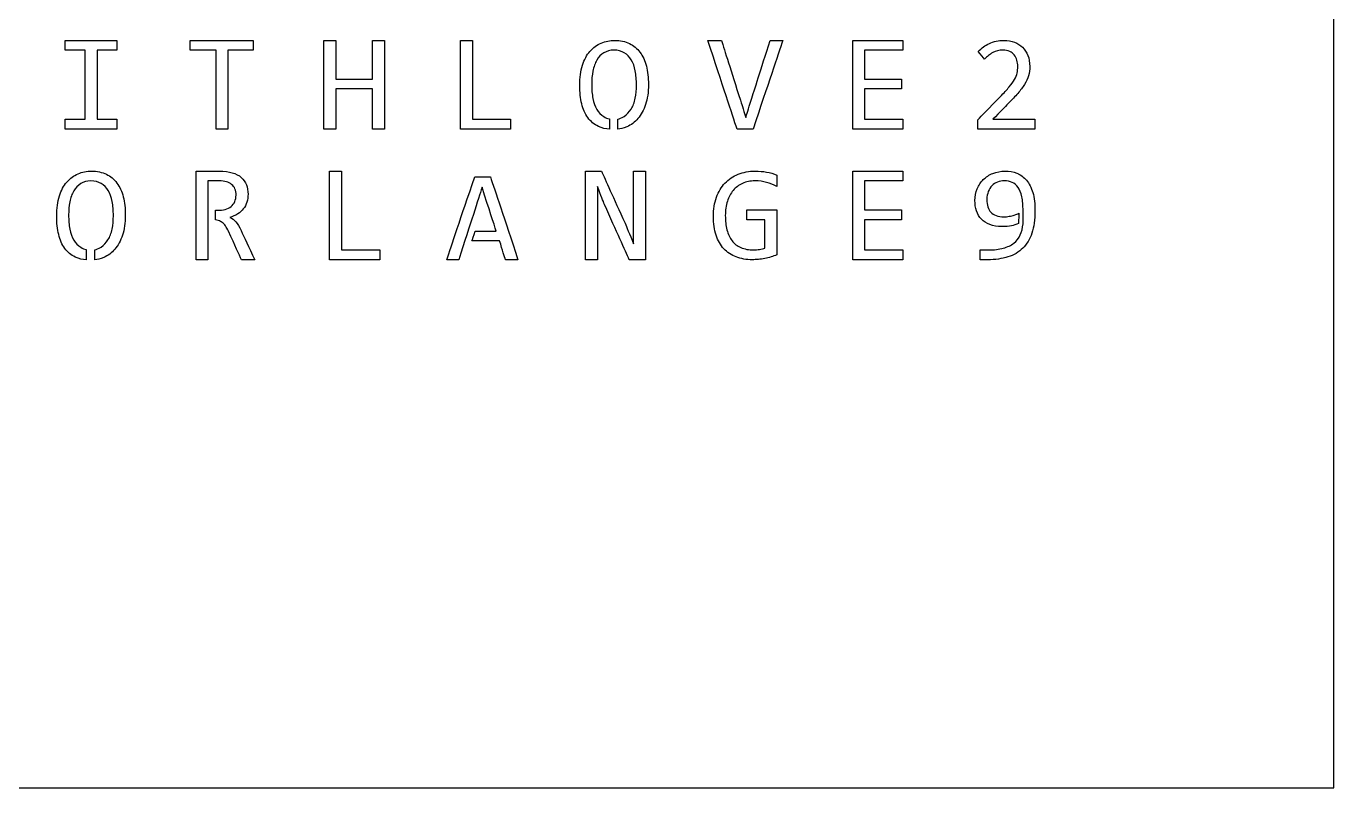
# Model space of a CAD drawing. Extents: x 0.02 to 5.97, y 0.02 to 2.27.
# Drawn here: x 1.066 to 2.105, y 0.024 to 0.629 of the extents above; entities that cross this region are included whole.
import ezdxf

# ---------------------------------------------------------------- set-up
doc = ezdxf.new("R2010")
doc.units = 0
doc.layers.get('0').update_dxf_attribs({"linetype": 'CONTINUOUS'})

msp = doc.modelspace()

# ---------------------------------------------------------------- linework, layer by layer
at = {"color": 7}
msp.add_lwpolyline([(0.027177, 0.023694), (2.105317, 0.023694), (2.105317, 1.71121), (0.027177, 1.71121)], close=True, dxfattribs=at)
for points in [[(1.097315, 0.609732), (1.097315, 0.61101), (1.097315, 0.613601), (1.097315, 0.617505)], [(1.097315, 0.617505), (1.104158, 0.617505), (1.117796, 0.617505), (1.138229, 0.617505)], [(1.138229, 0.617505), (1.138229, 0.616251), (1.138229, 0.61366), (1.138229, 0.609732)], [(1.196676, 0.609732), (1.196676, 0.611033), (1.196676, 0.613624), (1.196676, 0.617505)], [(1.196676, 0.617505), (1.204987, 0.617505), (1.221655, 0.617505), (1.246681, 0.617505)], [(1.246681, 0.617505), (1.246681, 0.616204), (1.246681, 0.613613), (1.246681, 0.609732)], [(1.302856, 0.547084), (1.302856, 0.558797), (1.302856, 0.582271), (1.302856, 0.617505)], [(1.302856, 0.617505), (1.304442, 0.617505), (1.307603, 0.617505), (1.312339, 0.617505)], [(1.312339, 0.617505), (1.312339, 0.612347), (1.312339, 0.602065), (1.312339, 0.58666)], [(1.341497, 0.58666), (1.341497, 0.591819), (1.341497, 0.6021), (1.341497, 0.617505)], [(1.341497, 0.617505), (1.343059, 0.617505), (1.34622, 0.617505), (1.350979, 0.617505)], [(1.350979, 0.617505), (1.350979, 0.605792), (1.350979, 0.582318), (1.350979, 0.547084)], [(1.411309, 0.547084), (1.411309, 0.558797), (1.411309, 0.582271), (1.411309, 0.617505)], [(1.411309, 0.617505), (1.412895, 0.617505), (1.416056, 0.617505), (1.420792, 0.617505)], [(1.420792, 0.617505), (1.420792, 0.607093), (1.420792, 0.586211), (1.420792, 0.554857)], [(1.514186, 0.608738), (1.516767, 0.611719), (1.51975, 0.613908), (1.523136, 0.615304)], [(1.523136, 0.615304), (1.526498, 0.616772), (1.53005, 0.617505), (1.53379, 0.617505)], [(1.53379, 0.617505), (1.538289, 0.617505), (1.542231, 0.616665), (1.545617, 0.614985)], [(1.545617, 0.614985), (1.548979, 0.613376), (1.551773, 0.611057), (1.553998, 0.608028)], [(1.631092, 0.547084), (1.627256, 0.558797), (1.619549, 0.582271), (1.607971, 0.617505)], [(1.607971, 0.617505), (1.609747, 0.617505), (1.613334, 0.617505), (1.618732, 0.617505)], [(1.618732, 0.617505), (1.621218, 0.609602), (1.626226, 0.593783), (1.633755, 0.570049)], [(1.642279, 0.570049), (1.644836, 0.577976), (1.649879, 0.593795), (1.657408, 0.617505)], [(1.66753, 0.617505), (1.663552, 0.605792), (1.655668, 0.582318), (1.643877, 0.547084)], [(1.657408, 0.617505), (1.659113, 0.617505), (1.662487, 0.617505), (1.66753, 0.617505)], [(1.72303, 0.547084), (1.72303, 0.558797), (1.72303, 0.582271), (1.72303, 0.617505)], [(1.72303, 0.617505), (1.729659, 0.617505), (1.742918, 0.617505), (1.762807, 0.617505)], [(1.762807, 0.617505), (1.762807, 0.616251), (1.762807, 0.61366), (1.762807, 0.609732)], [(1.822711, 0.608738), (1.825292, 0.611435), (1.828251, 0.613553), (1.83159, 0.615091)], [(1.83159, 0.615091), (1.834928, 0.616701), (1.838811, 0.617505), (1.843239, 0.617505)], [(1.843239, 0.617505), (1.846316, 0.617505), (1.849098, 0.617044), (1.851585, 0.616121)], [(1.851585, 0.616121), (1.854023, 0.615103), (1.856178, 0.613731), (1.858048, 0.612003)], [(1.113226, 0.609732), (1.110598, 0.609732), (1.105294, 0.609732), (1.097315, 0.609732)], [(1.113226, 0.554857), (1.113226, 0.564038), (1.113226, 0.58233), (1.113226, 0.609732)], [(1.138229, 0.609732), (1.1356, 0.609732), (1.130427, 0.609732), (1.122708, 0.609732)], [(1.122708, 0.609732), (1.122708, 0.600574), (1.122708, 0.582283), (1.122708, 0.554857)], [(1.217133, 0.609732), (1.213747, 0.609732), (1.206928, 0.609732), (1.196676, 0.609732)], [(1.217133, 0.547084), (1.217133, 0.557519), (1.217133, 0.578402), (1.217133, 0.609732)], [(1.246681, 0.609732), (1.243343, 0.609732), (1.236654, 0.609732), (1.226615, 0.609732)], [(1.226615, 0.609732), (1.226615, 0.59932), (1.226615, 0.578437), (1.226615, 0.547084)], [(1.508291, 0.597735), (1.509711, 0.602207), (1.511676, 0.605875), (1.514186, 0.608738)], [(1.525267, 0.607602), (1.523041, 0.606206), (1.521183, 0.604266), (1.519691, 0.601781)], [(1.533222, 0.609732), (1.530121, 0.609732), (1.527469, 0.609022), (1.525267, 0.607602)], [(1.541533, 0.607602), (1.53926, 0.609022), (1.53649, 0.609732), (1.533222, 0.609732)], [(1.547109, 0.601994), (1.545688, 0.604408), (1.543829, 0.606277), (1.541533, 0.607602)], [(1.553998, 0.608028), (1.556224, 0.604999), (1.557917, 0.601355), (1.559077, 0.597096)], [(1.762807, 0.609732), (1.75774, 0.609732), (1.747642, 0.609732), (1.732513, 0.609732)], [(1.732513, 0.609732), (1.732513, 0.605875), (1.732513, 0.598184), (1.732513, 0.58666)], [(1.827754, 0.602526), (1.826641, 0.603899), (1.82496, 0.605969), (1.822711, 0.608738)], [(1.834289, 0.60778), (1.831897, 0.606383), (1.829719, 0.604632), (1.827754, 0.602526)], [(1.842315, 0.609732), (1.839355, 0.609732), (1.83668, 0.609081), (1.834289, 0.60778)], [(1.847784, 0.608738), (1.846245, 0.6094), (1.844422, 0.609732), (1.842315, 0.609732)], [(1.851371, 0.605934), (1.850448, 0.607164), (1.849252, 0.608099), (1.847784, 0.608738)], [(1.853467, 0.601781), (1.853041, 0.603295), (1.852342, 0.60468), (1.851371, 0.605934)], [(1.858048, 0.612003), (1.8598, 0.610252), (1.861197, 0.608087), (1.862239, 0.605508)], [(1.862239, 0.605508), (1.86321, 0.602929), (1.863695, 0.600054), (1.863695, 0.596883)], [(1.506124, 0.581727), (1.506124, 0.587879), (1.506846, 0.593215), (1.508291, 0.597735)], [(1.516601, 0.593085), (1.515938, 0.589748), (1.515607, 0.58627), (1.515607, 0.582649)], [(1.519691, 0.601781), (1.518294, 0.599296), (1.517264, 0.596398), (1.516601, 0.593085)], [(1.550198, 0.593333), (1.549607, 0.596717), (1.548577, 0.599604), (1.547109, 0.601994)], [(1.551193, 0.582081), (1.551193, 0.586175), (1.550861, 0.589926), (1.550198, 0.593333)], [(1.559077, 0.597096), (1.560143, 0.592718), (1.560675, 0.587867), (1.560675, 0.582543)], [(1.854213, 0.596776), (1.854213, 0.598504), (1.853964, 0.600172), (1.853467, 0.601781)], [(1.85368, 0.591488), (1.854035, 0.59312), (1.854213, 0.594883), (1.854213, 0.596776)], [(1.863695, 0.596883), (1.863695, 0.594232), (1.863352, 0.591748), (1.862665, 0.589429)], [(1.312339, 0.58666), (1.317216, 0.58666), (1.326935, 0.58666), (1.341497, 0.58666)], [(1.515607, 0.582649), (1.515607, 0.578485), (1.515938, 0.574699), (1.516601, 0.571291)], [(1.550198, 0.571469), (1.550861, 0.574805), (1.551193, 0.578343), (1.551193, 0.582081)], [(1.560675, 0.582543), (1.560675, 0.576367), (1.559918, 0.571043), (1.558402, 0.56657)], [(1.732513, 0.58666), (1.737366, 0.58666), (1.747086, 0.58666), (1.76167, 0.58666)], [(1.76167, 0.58666), (1.76167, 0.585359), (1.76167, 0.582768), (1.76167, 0.578887)], [(1.847358, 0.58052), (1.849181, 0.582697), (1.850626, 0.584684), (1.851691, 0.586483)], [(1.851691, 0.586483), (1.852662, 0.588234), (1.853325, 0.589902), (1.85368, 0.591488)], [(1.859434, 0.582507), (1.85806, 0.580212), (1.856332, 0.577846), (1.854248, 0.575408)], [(1.862665, 0.589429), (1.861955, 0.58711), (1.860878, 0.584803), (1.859434, 0.582507)], [(1.341497, 0.578887), (1.336619, 0.578887), (1.3269, 0.578887), (1.312339, 0.578887)], [(1.312339, 0.578887), (1.312339, 0.573586), (1.312339, 0.562985), (1.312339, 0.547084)], [(1.341497, 0.547084), (1.341497, 0.552384), (1.341497, 0.562985), (1.341497, 0.578887)], [(1.507722, 0.567067), (1.506657, 0.571421), (1.506124, 0.576308), (1.506124, 0.581727)], [(1.76167, 0.578887), (1.756817, 0.578887), (1.747097, 0.578887), (1.732513, 0.578887)], [(1.732513, 0.578887), (1.732513, 0.574888), (1.732513, 0.566878), (1.732513, 0.554857)], [(1.822391, 0.554396), (1.825422, 0.557472), (1.831388, 0.563589), (1.840291, 0.572746)], [(1.840291, 0.572746), (1.843179, 0.575728), (1.845535, 0.578319), (1.847358, 0.58052)], [(1.854248, 0.575408), (1.852094, 0.572947), (1.84956, 0.570274), (1.846648, 0.567387)], [(1.512552, 0.556135), (1.51035, 0.559164), (1.50874, 0.562808), (1.507722, 0.567067)], [(1.516601, 0.571291), (1.517264, 0.567978), (1.518294, 0.565115), (1.519691, 0.562701)], [(1.519691, 0.562701), (1.521159, 0.56024), (1.523006, 0.558336), (1.525231, 0.556987)], [(1.541355, 0.557093), (1.543628, 0.55856), (1.545475, 0.560501), (1.546896, 0.562914)], [(1.546896, 0.562914), (1.548435, 0.565375), (1.549535, 0.568227), (1.550198, 0.571469)], [(1.558402, 0.56657), (1.556911, 0.562074), (1.554875, 0.558347), (1.552294, 0.555389)], [(1.633755, 0.570049), (1.634466, 0.567753), (1.635886, 0.563115), (1.638017, 0.556135)], [(1.638017, 0.556135), (1.638727, 0.558454), (1.640148, 0.563092), (1.642279, 0.570049)], [(1.846648, 0.567387), (1.843878, 0.564594), (1.839794, 0.560418), (1.834395, 0.554857)], [(1.097315, 0.547084), (1.097315, 0.548385), (1.097315, 0.550976), (1.097315, 0.554857)], [(1.097315, 0.554857), (1.099991, 0.554857), (1.105294, 0.554857), (1.113226, 0.554857)], [(1.122708, 0.554857), (1.125266, 0.554857), (1.130439, 0.554857), (1.138229, 0.554857)], [(1.138229, 0.554857), (1.138229, 0.553556), (1.138229, 0.550964), (1.138229, 0.547084)], [(1.420792, 0.554857), (1.425835, 0.554857), (1.435933, 0.554857), (1.451086, 0.554857)], [(1.451086, 0.554857), (1.451086, 0.553556), (1.451086, 0.550964), (1.451086, 0.547084)], [(1.520934, 0.549178), (1.517643, 0.550716), (1.514849, 0.553035), (1.512552, 0.556135)], [(1.525231, 0.556987), (1.526557, 0.555969), (1.528025, 0.555354), (1.529635, 0.555141)], [(1.529635, 0.555141), (1.529635, 0.553366), (1.529635, 0.550681), (1.529635, 0.547084)], [(1.53649, 0.555035), (1.537602, 0.555177), (1.539224, 0.555863), (1.541355, 0.557093)], [(1.53649, 0.547084), (1.53649, 0.548858), (1.53649, 0.551509), (1.53649, 0.555035)], [(1.552294, 0.555389), (1.549855, 0.552503), (1.546919, 0.550326), (1.543486, 0.548858)], [(1.732513, 0.554857), (1.737579, 0.554857), (1.747677, 0.554857), (1.762807, 0.554857)], [(1.762807, 0.554857), (1.762807, 0.553556), (1.762807, 0.550964), (1.762807, 0.547084)], [(1.822391, 0.547084), (1.822391, 0.548338), (1.822391, 0.550775), (1.822391, 0.554396)], [(1.834395, 0.554857), (1.839959, 0.554857), (1.851111, 0.554857), (1.867851, 0.554857)], [(1.867851, 0.554857), (1.867851, 0.553556), (1.867851, 0.550964), (1.867851, 0.547084)], [(1.138229, 0.547084), (1.131386, 0.547084), (1.117748, 0.547084), (1.097315, 0.547084)], [(1.226615, 0.547084), (1.225029, 0.547084), (1.221868, 0.547084), (1.217133, 0.547084)], [(1.312339, 0.547084), (1.310752, 0.547084), (1.307591, 0.547084), (1.302856, 0.547084)], [(1.350979, 0.547084), (1.349416, 0.547084), (1.346256, 0.547084), (1.341497, 0.547084)], [(1.451086, 0.547084), (1.444456, 0.547084), (1.431197, 0.547084), (1.411309, 0.547084)], [(1.529635, 0.547084), (1.526841, 0.547084), (1.523941, 0.547782), (1.520934, 0.549178)], [(1.543486, 0.548858), (1.540621, 0.547675), (1.538289, 0.547084), (1.53649, 0.547084)], [(1.643877, 0.547084), (1.641746, 0.547084), (1.637484, 0.547084), (1.631092, 0.547084)], [(1.762807, 0.547084), (1.756177, 0.547084), (1.742918, 0.547084), (1.72303, 0.547084)], [(1.86785, 0.547084), (1.86025, 0.547084), (1.845097, 0.547084), (1.822391, 0.547084)], [(1.098558, 0.504891), (1.101139, 0.507872), (1.104122, 0.510061), (1.107508, 0.511457)], [(1.107508, 0.511457), (1.11087, 0.512924), (1.114422, 0.513658), (1.118163, 0.513658)], [(1.118163, 0.513658), (1.122661, 0.513658), (1.126603, 0.512818), (1.129989, 0.511138)], [(1.129989, 0.511138), (1.133351, 0.509529), (1.136145, 0.50721), (1.138371, 0.504181)], [(1.201222, 0.513658), (1.204324, 0.513658), (1.210492, 0.513658), (1.219726, 0.513658)], [(1.201222, 0.443237), (1.201222, 0.454926), (1.201222, 0.4784), (1.201222, 0.513658)], [(1.219726, 0.513658), (1.223727, 0.513658), (1.227172, 0.513232), (1.23006, 0.51238)], [(1.23006, 0.51238), (1.232949, 0.511505), (1.235305, 0.51025), (1.237128, 0.508618)], [(1.307402, 0.443237), (1.307402, 0.45495), (1.307402, 0.478424), (1.307402, 0.513658)], [(1.307402, 0.513658), (1.308988, 0.513658), (1.312149, 0.513658), (1.316885, 0.513658)], [(1.316885, 0.513658), (1.316885, 0.503246), (1.316885, 0.482364), (1.316885, 0.45101)], [(1.51067, 0.443237), (1.51067, 0.45495), (1.51067, 0.478424), (1.51067, 0.513658)], [(1.51067, 0.513658), (1.512754, 0.513658), (1.51698, 0.513658), (1.523349, 0.513658)], [(1.523349, 0.513658), (1.526451, 0.506748), (1.532737, 0.492917), (1.542208, 0.472165)], [(1.54892, 0.49371), (1.54892, 0.497023), (1.54892, 0.503672), (1.54892, 0.513658)], [(1.54892, 0.513658), (1.55053, 0.513658), (1.553691, 0.513658), (1.558402, 0.513658)], [(1.558402, 0.513658), (1.558402, 0.501945), (1.558402, 0.478471), (1.558402, 0.443237)], [(1.621538, 0.50411), (1.62445, 0.50721), (1.627954, 0.509552), (1.632051, 0.511138)], [(1.632051, 0.511138), (1.636123, 0.512818), (1.640621, 0.513658), (1.645546, 0.513658)], [(1.645546, 0.513658), (1.648695, 0.513658), (1.651702, 0.513398), (1.654567, 0.512877)], [(1.654567, 0.512877), (1.657408, 0.512357), (1.660119, 0.511552), (1.6627, 0.510463)], [(1.6627, 0.510463), (1.6627, 0.508523), (1.6627, 0.505518), (1.6627, 0.501448)], [(1.72303, 0.443237), (1.72303, 0.45495), (1.72303, 0.478424), (1.72303, 0.513658)], [(1.72303, 0.513658), (1.729659, 0.513658), (1.742918, 0.513658), (1.762807, 0.513658)], [(1.762807, 0.513658), (1.762807, 0.512404), (1.762807, 0.509813), (1.762807, 0.505885)], [(1.826794, 0.506914), (1.828925, 0.509044), (1.831435, 0.510688), (1.834323, 0.511848)], [(1.834323, 0.511848), (1.837306, 0.513055), (1.840562, 0.513658), (1.84409, 0.513658)], [(1.84409, 0.513658), (1.847476, 0.513658), (1.850625, 0.51309), (1.853537, 0.511954)], [(1.853537, 0.511954), (1.856496, 0.510747), (1.859006, 0.508902), (1.861066, 0.506417)], [(1.092663, 0.493887), (1.094083, 0.49836), (1.096048, 0.502028), (1.098558, 0.504891)], [(1.109639, 0.503755), (1.107413, 0.502359), (1.105555, 0.500418), (1.104063, 0.497934)], [(1.117594, 0.505885), (1.114493, 0.505885), (1.111841, 0.505175), (1.109639, 0.503755)], [(1.125905, 0.503755), (1.123632, 0.505175), (1.120862, 0.505885), (1.117594, 0.505885)], [(1.131481, 0.498147), (1.13006, 0.50056), (1.128201, 0.50243), (1.125905, 0.503755)], [(1.138371, 0.504181), (1.140596, 0.501152), (1.142289, 0.497508), (1.143449, 0.493249)], [(1.21969, 0.505885), (1.217701, 0.505885), (1.214706, 0.505885), (1.210705, 0.505885)], [(1.210705, 0.505885), (1.210705, 0.495449), (1.210705, 0.474567), (1.210705, 0.443237)], [(1.229528, 0.503081), (1.227231, 0.50495), (1.223952, 0.505885), (1.21969, 0.505885)], [(1.233044, 0.494562), (1.233044, 0.498301), (1.231872, 0.50114), (1.229528, 0.503081)], [(1.237128, 0.508618), (1.239046, 0.506938), (1.240419, 0.504997), (1.241248, 0.502797)], [(1.241248, 0.502797), (1.2421, 0.500501), (1.242526, 0.497993), (1.242526, 0.495272)], [(1.400477, 0.443237), (1.404171, 0.45424), (1.411558, 0.476199), (1.422638, 0.509115)], [(1.428498, 0.500809), (1.425444, 0.491225), (1.419264, 0.472035), (1.40996, 0.443237)], [(1.422638, 0.509115), (1.424769, 0.509115), (1.428925, 0.509115), (1.435104, 0.509115)], [(1.439792, 0.465953), (1.437945, 0.471774), (1.434181, 0.483393), (1.428498, 0.500809)], [(1.435104, 0.509115), (1.438798, 0.498135), (1.446114, 0.476176), (1.457052, 0.443237)], [(1.525729, 0.48725), (1.524829, 0.489569), (1.52297, 0.494278), (1.520153, 0.501377)], [(1.520153, 0.501377), (1.520153, 0.495414), (1.520153, 0.483547), (1.520153, 0.465776)], [(1.614755, 0.492823), (1.616341, 0.497271), (1.618602, 0.501034), (1.621538, 0.50411)], [(1.63546, 0.503861), (1.6325, 0.502513), (1.630002, 0.500667), (1.627966, 0.498324)], [(1.64544, 0.505885), (1.641675, 0.505885), (1.638349, 0.50521), (1.63546, 0.503861)], [(1.654567, 0.504713), (1.65175, 0.505494), (1.648707, 0.505885), (1.64544, 0.505885)], [(1.6627, 0.501448), (1.660096, 0.502868), (1.657385, 0.503956), (1.654567, 0.504713)], [(1.762807, 0.505885), (1.75774, 0.505885), (1.747642, 0.505885), (1.732513, 0.505885)], [(1.732513, 0.505885), (1.732513, 0.502028), (1.732513, 0.494337), (1.732513, 0.482813)], [(1.820117, 0.490374), (1.820117, 0.493663), (1.820721, 0.496739), (1.821928, 0.499602)], [(1.821928, 0.499602), (1.823065, 0.502371), (1.824687, 0.504808), (1.826794, 0.506914)], [(1.833649, 0.502051), (1.832442, 0.500797), (1.831483, 0.499247), (1.830772, 0.497401)], [(1.838053, 0.504926), (1.836348, 0.504287), (1.83488, 0.503329), (1.833649, 0.502051)], [(1.843593, 0.505885), (1.841533, 0.505885), (1.839687, 0.505565), (1.838053, 0.504926)], [(1.849808, 0.504713), (1.847962, 0.505494), (1.84589, 0.505885), (1.843593, 0.505885)], [(1.854532, 0.500667), (1.853159, 0.502584), (1.851584, 0.503932), (1.849808, 0.504713)], [(1.857409, 0.49332), (1.856698, 0.496443), (1.855739, 0.498892), (1.854532, 0.500667)], [(1.861066, 0.506417), (1.863244, 0.503862), (1.864937, 0.500572), (1.866145, 0.49655)], [(1.090496, 0.477879), (1.090496, 0.484032), (1.091218, 0.489368), (1.092663, 0.493887)], [(1.100973, 0.489238), (1.10031, 0.485901), (1.099979, 0.482423), (1.099979, 0.478802)], [(1.104063, 0.497934), (1.102666, 0.495449), (1.101636, 0.49255), (1.100973, 0.489238)], [(1.134571, 0.489486), (1.133979, 0.49287), (1.132949, 0.495757), (1.131481, 0.498147)], [(1.135565, 0.478234), (1.135565, 0.482328), (1.135233, 0.486079), (1.134571, 0.489486)], [(1.143449, 0.493249), (1.144515, 0.488871), (1.145047, 0.48402), (1.145047, 0.478696)], [(1.229101, 0.485546), (1.230309, 0.486564), (1.231268, 0.487842), (1.231978, 0.48938)], [(1.231978, 0.48938), (1.232689, 0.490894), (1.233044, 0.492621), (1.233044, 0.494562)], [(1.241603, 0.489025), (1.240987, 0.487013), (1.240052, 0.485215), (1.238797, 0.483629)], [(1.242526, 0.495272), (1.242526, 0.493047), (1.242218, 0.490965), (1.241603, 0.489025)], [(1.54892, 0.455979), (1.54892, 0.462297), (1.54892, 0.474874), (1.54892, 0.49371)], [(1.612304, 0.477702), (1.612304, 0.483286), (1.613121, 0.488327), (1.614755, 0.492823)], [(1.62342, 0.489699), (1.622331, 0.486268), (1.621787, 0.482482), (1.621787, 0.478341)], [(1.627966, 0.498324), (1.626025, 0.495911), (1.624509, 0.493036), (1.62342, 0.489699)], [(1.821396, 0.482103), (1.820543, 0.484612), (1.820117, 0.487368), (1.820117, 0.490374)], [(1.830772, 0.497401), (1.829991, 0.495556), (1.8296, 0.493473), (1.8296, 0.491154)], [(1.8296, 0.491154), (1.8296, 0.48893), (1.829884, 0.486966), (1.830452, 0.485262)], [(1.858368, 0.481926), (1.858368, 0.486493), (1.858048, 0.490291), (1.857409, 0.49332)], [(1.866145, 0.49655), (1.867281, 0.492527), (1.867849, 0.48764), (1.867849, 0.48189)], [(1.099979, 0.478802), (1.099979, 0.474638), (1.10031, 0.470851), (1.100973, 0.467444)], [(1.134571, 0.467621), (1.135233, 0.470958), (1.135565, 0.474496), (1.135565, 0.478234)], [(1.145047, 0.478696), (1.145047, 0.47252), (1.14429, 0.467195), (1.142774, 0.462723)], [(1.216707, 0.474827), (1.216707, 0.476483), (1.216707, 0.479051), (1.216707, 0.482529)], [(1.216707, 0.482529), (1.216991, 0.482529), (1.217559, 0.482529), (1.218411, 0.482529)], [(1.218411, 0.482529), (1.220613, 0.482529), (1.222638, 0.482778), (1.224485, 0.483275)], [(1.224485, 0.483275), (1.226284, 0.483795), (1.227823, 0.484552), (1.229101, 0.485546)], [(1.234358, 0.479583), (1.232487, 0.478353), (1.23038, 0.477453), (1.228036, 0.476886)], [(1.238797, 0.483629), (1.237637, 0.482068), (1.236157, 0.480719), (1.234358, 0.479583)], [(1.54551, 0.443237), (1.542196, 0.450572), (1.535602, 0.465243), (1.525729, 0.48725)], [(1.621787, 0.478341), (1.621787, 0.474081), (1.622213, 0.470272), (1.623065, 0.466912)], [(1.638798, 0.47504), (1.638798, 0.476318), (1.638798, 0.478909), (1.638798, 0.482813)], [(1.638798, 0.482813), (1.642823, 0.482813), (1.650791, 0.482813), (1.6627, 0.482813)], [(1.6627, 0.482813), (1.6627, 0.476921), (1.6627, 0.465054), (1.6627, 0.447212)], [(1.732513, 0.482813), (1.737366, 0.482813), (1.747086, 0.482813), (1.76167, 0.482813)], [(1.76167, 0.482813), (1.76167, 0.481512), (1.76167, 0.478921), (1.76167, 0.47504)], [(1.825338, 0.475466), (1.823633, 0.477312), (1.822319, 0.479524), (1.821396, 0.482103)], [(1.830452, 0.485262), (1.83095, 0.483559), (1.831743, 0.482115), (1.832832, 0.480932)], [(1.832832, 0.480932), (1.833897, 0.479796), (1.835282, 0.478909), (1.836987, 0.47827)], [(1.836987, 0.47827), (1.838716, 0.477631), (1.840799, 0.477311), (1.843238, 0.477311)], [(1.847287, 0.477737), (1.848731, 0.478021), (1.850092, 0.478365), (1.851371, 0.478767)], [(1.851371, 0.478767), (1.852318, 0.479051), (1.853004, 0.479264), (1.853431, 0.479406)], [(1.853431, 0.479406), (1.853857, 0.479619), (1.854425, 0.479867), (1.855135, 0.480151)], [(1.855135, 0.480151), (1.854922, 0.478329), (1.854815, 0.47562), (1.854815, 0.472023)], [(1.858368, 0.474046), (1.858368, 0.475324), (1.858368, 0.47795), (1.858368, 0.481926)], [(1.867849, 0.48189), (1.867849, 0.475099), (1.867033, 0.469254), (1.865399, 0.464356)], [(1.092094, 0.46322), (1.091029, 0.467574), (1.090496, 0.472461), (1.090496, 0.477879)], [(1.131268, 0.459067), (1.132807, 0.461528), (1.133908, 0.46438), (1.134571, 0.467621)], [(1.218944, 0.474294), (1.218234, 0.474507), (1.217488, 0.474685), (1.216707, 0.474827)], [(1.221998, 0.472768), (1.221075, 0.473502), (1.220057, 0.47401), (1.218944, 0.474294)], [(1.224627, 0.470142), (1.223798, 0.471325), (1.222922, 0.4722), (1.221998, 0.472768)], [(1.227077, 0.465847), (1.226225, 0.467574), (1.225408, 0.469006), (1.224627, 0.470142)], [(1.228036, 0.476886), (1.229906, 0.476247), (1.23154, 0.475063), (1.232937, 0.473336)], [(1.232937, 0.473336), (1.234263, 0.471656), (1.235624, 0.469372), (1.237021, 0.466486)], [(1.542208, 0.472165), (1.543297, 0.46942), (1.545534, 0.464025), (1.54892, 0.455979)], [(1.614435, 0.462723), (1.613014, 0.467054), (1.612304, 0.472046), (1.612304, 0.477702)], [(1.653217, 0.47504), (1.65085, 0.47504), (1.646043, 0.47504), (1.638798, 0.47504)], [(1.653217, 0.452536), (1.653217, 0.457529), (1.653217, 0.46503), (1.653217, 0.47504)], [(1.76167, 0.47504), (1.756817, 0.47504), (1.747097, 0.47504), (1.732513, 0.47504)], [(1.732513, 0.47504), (1.732513, 0.471041), (1.732513, 0.463031), (1.732513, 0.45101)], [(1.832086, 0.471171), (1.829363, 0.472165), (1.827114, 0.473596), (1.825338, 0.475466)], [(1.841355, 0.469538), (1.837875, 0.469538), (1.834785, 0.470082), (1.832086, 0.471171)], [(1.849062, 0.470142), (1.847215, 0.469739), (1.844646, 0.469538), (1.841355, 0.469538)], [(1.843238, 0.477311), (1.844516, 0.477311), (1.845866, 0.477453), (1.847287, 0.477737)], [(1.854815, 0.472023), (1.852827, 0.471171), (1.850909, 0.470544), (1.849062, 0.470142)], [(1.85613, 0.462972), (1.857267, 0.465504), (1.858013, 0.468402), (1.858368, 0.471668)], [(1.858368, 0.471668), (1.858368, 0.472188), (1.858368, 0.472981), (1.858368, 0.474046)], [(1.096925, 0.452288), (1.094723, 0.455317), (1.093113, 0.458961), (1.092094, 0.46322)], [(1.100973, 0.467444), (1.101636, 0.464131), (1.102666, 0.461268), (1.104063, 0.458854)], [(1.104063, 0.458854), (1.105531, 0.456393), (1.107378, 0.454488), (1.109603, 0.45314)], [(1.125727, 0.453246), (1.128, 0.454713), (1.129847, 0.456654), (1.131268, 0.459067)], [(1.142774, 0.462723), (1.141283, 0.458227), (1.139247, 0.4545), (1.136666, 0.451542)], [(1.237341, 0.443237), (1.235636, 0.446975), (1.232215, 0.454512), (1.227077, 0.465847)], [(1.237021, 0.466486), (1.239436, 0.461303), (1.243047, 0.453554), (1.247853, 0.443237)], [(1.420507, 0.45818), (1.420933, 0.459481), (1.421786, 0.462072), (1.423065, 0.465953)], [(1.442456, 0.45818), (1.438833, 0.45818), (1.431517, 0.45818), (1.420507, 0.45818)], [(1.423065, 0.465953), (1.425835, 0.465953), (1.431411, 0.465953), (1.439792, 0.465953)], [(1.447144, 0.443237), (1.446362, 0.445674), (1.4448, 0.450655), (1.442456, 0.45818)], [(1.520153, 0.465776), (1.520153, 0.462037), (1.520153, 0.454524), (1.520153, 0.443237)], [(1.620615, 0.451933), (1.617916, 0.454867), (1.615856, 0.458464), (1.614435, 0.462723)], [(1.623065, 0.466912), (1.623941, 0.463575), (1.625314, 0.4607), (1.627185, 0.458286)], [(1.627185, 0.458286), (1.628961, 0.455944), (1.631293, 0.454169), (1.634181, 0.452962)], [(1.850981, 0.456441), (1.853277, 0.458192), (1.854994, 0.460369), (1.85613, 0.462972)], [(1.865399, 0.464356), (1.863765, 0.459552), (1.861362, 0.455565), (1.858189, 0.452394)], [(1.105306, 0.445331), (1.102015, 0.446869), (1.099221, 0.449188), (1.096925, 0.452288)], [(1.109603, 0.45314), (1.110929, 0.452122), (1.112397, 0.451507), (1.114007, 0.451294)], [(1.114007, 0.451294), (1.114007, 0.449519), (1.114007, 0.446833), (1.114007, 0.443237)], [(1.120862, 0.451187), (1.121974, 0.451329), (1.123596, 0.452016), (1.125727, 0.453246)], [(1.120862, 0.443237), (1.120862, 0.445011), (1.120862, 0.447662), (1.120862, 0.451187)], [(1.136666, 0.451542), (1.134227, 0.448655), (1.131291, 0.446478), (1.127858, 0.445011)], [(1.316885, 0.45101), (1.321928, 0.45101), (1.332026, 0.45101), (1.347179, 0.45101)], [(1.347179, 0.45101), (1.347179, 0.449708), (1.347179, 0.447117), (1.347179, 0.443237)], [(1.630417, 0.445437), (1.626581, 0.446904), (1.623314, 0.44907), (1.620615, 0.451933)], [(1.634181, 0.452962), (1.636975, 0.451661), (1.640373, 0.45101), (1.644374, 0.45101)], [(1.644374, 0.45101), (1.645037, 0.45101), (1.645759, 0.451045), (1.646541, 0.451116)], [(1.646541, 0.451116), (1.647393, 0.451258), (1.648222, 0.451365), (1.649027, 0.451436)], [(1.649027, 0.451436), (1.649737, 0.451578), (1.650483, 0.451767), (1.651264, 0.452004)], [(1.651264, 0.452004), (1.651998, 0.452146), (1.652649, 0.452323), (1.653217, 0.452536)], [(1.6627, 0.447212), (1.661208, 0.446549), (1.659681, 0.445982), (1.658119, 0.445508)], [(1.732513, 0.45101), (1.737579, 0.45101), (1.747677, 0.45101), (1.762807, 0.45101)], [(1.762807, 0.45101), (1.762807, 0.449708), (1.762807, 0.447117), (1.762807, 0.443237)], [(1.824273, 0.45101), (1.825339, 0.45101), (1.827517, 0.45101), (1.830808, 0.45101)], [(1.824273, 0.443237), (1.824273, 0.444538), (1.824273, 0.447129), (1.824273, 0.45101)], [(1.830808, 0.45101), (1.835354, 0.45101), (1.839308, 0.451483), (1.84267, 0.45243)], [(1.84267, 0.45243), (1.846009, 0.453329), (1.848779, 0.454666), (1.850981, 0.456441)], [(1.858189, 0.452394), (1.855064, 0.449247), (1.851122, 0.44694), (1.846363, 0.445473)], [(1.114007, 0.443237), (1.111213, 0.443237), (1.108313, 0.443935), (1.105306, 0.445331)], [(1.127858, 0.445011), (1.124993, 0.443828), (1.122661, 0.443237), (1.120862, 0.443237)], [(1.210705, 0.443237), (1.209142, 0.443237), (1.205981, 0.443237), (1.201222, 0.443237)], [(1.247853, 0.443237), (1.246054, 0.443237), (1.24255, 0.443237), (1.237341, 0.443237)], [(1.347179, 0.443237), (1.34055, 0.443237), (1.327291, 0.443237), (1.307402, 0.443237)], [(1.40996, 0.443237), (1.408397, 0.443237), (1.405236, 0.443237), (1.400477, 0.443237)], [(1.457052, 0.443237), (1.455419, 0.443237), (1.452116, 0.443237), (1.447144, 0.443237)], [(1.520153, 0.443237), (1.518543, 0.443237), (1.515382, 0.443237), (1.51067, 0.443237)], [(1.558402, 0.443237), (1.556248, 0.443237), (1.55195, 0.443237), (1.54551, 0.443237)], [(1.643309, 0.443237), (1.638479, 0.443237), (1.634181, 0.44397), (1.630417, 0.445437)], [(1.648103, 0.443521), (1.646399, 0.443331), (1.6448, 0.443237), (1.643309, 0.443237)], [(1.653111, 0.44423), (1.651406, 0.443899), (1.649737, 0.443663), (1.648103, 0.443521)], [(1.658119, 0.445508), (1.656485, 0.444988), (1.654816, 0.444562), (1.653111, 0.44423)], [(1.762807, 0.443237), (1.756177, 0.443237), (1.742918, 0.443237), (1.72303, 0.443237)], [(1.830133, 0.443237), (1.828784, 0.443237), (1.82683, 0.443237), (1.824273, 0.443237)], [(1.846363, 0.445473), (1.841628, 0.443982), (1.836218, 0.443237), (1.830133, 0.443237)]]:
    msp.add_open_spline(points, degree=3, dxfattribs=at)

doc.saveas('drawing.dxf')
